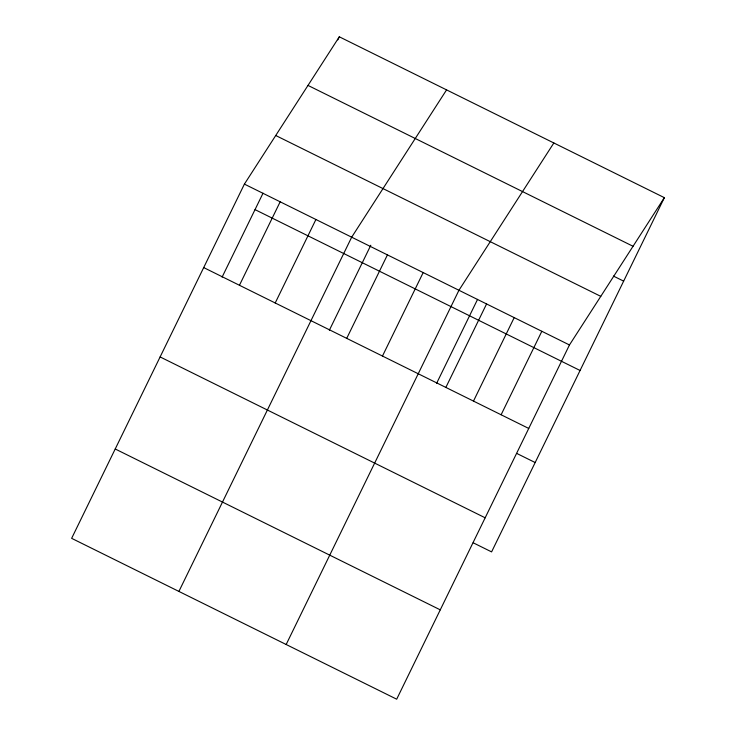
<?xml version="1.0" encoding="UTF-8"?>
<svg xmlns="http://www.w3.org/2000/svg" width="736" height="736" viewBox="0 0 736 736"><rect width="100%" height="100%" fill="white"/><g stroke="black" fill="none" stroke-linecap="round" stroke-linejoin="round"><path stroke-width="1.1" d="M244.407 184.11L71.64 538.338L396.686 699.2L569.462 344.963L664.36 197.662L339.314 36.8L244.407 184.11L569.462 344.963M222.097 277.132L263.037 193.191M337.806 39.891L339.314 36.8M239.448 285.274L280.168 201.802M275.209 302.974L315.919 219.494M178.903 591.422L351.679 237.194L446.577 89.884M329.36 330.216L370.806 245.254M346.72 338.358L387.43 254.886M382.472 356.058L423.182 272.578M286.166 644.506L458.942 290.278L553.849 142.968M436.623 383.3L477.572 299.359M445.86 387.421L486.57 303.95M473.487 401.092L514.197 317.621M501.115 414.764L541.825 331.292M664.36 197.662L491.593 551.89L473.174 542.782M307.998 85.413L633.043 246.275M613.419 276.074L623.65 281.134M275.724 135.498L600.778 296.36M255.024 209.622L580.069 370.484M203.697 267.582L528.742 428.444M516.755 453.431L535.173 462.539M160.117 356.932L485.162 517.794M115.221 448.988L440.266 609.85"/></g></svg>
